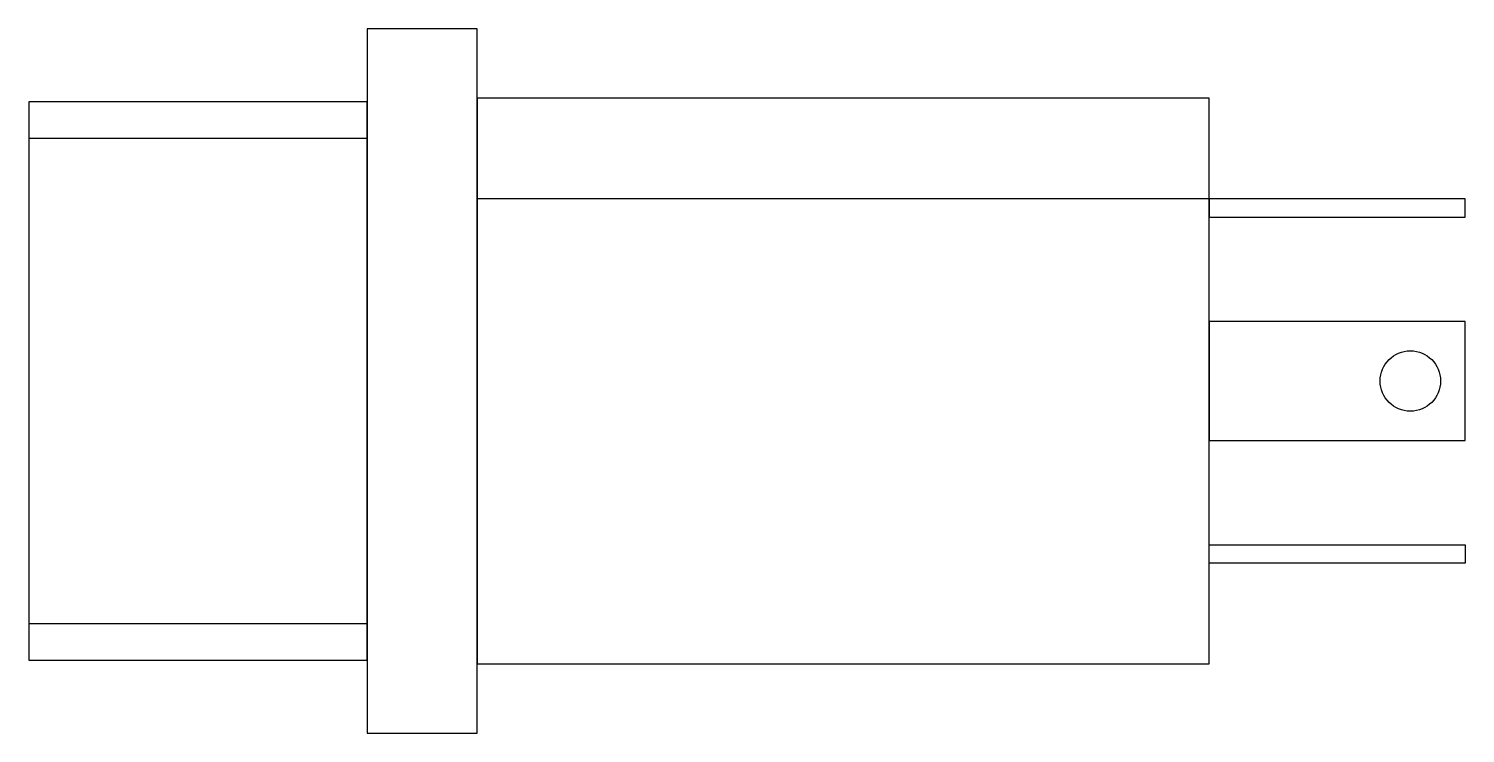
# Model space of a CAD drawing. Header units: inches. Extents: x -0.185 to 0.6, y -0.193 to 0.193.
import ezdxf

# ---------------------------------------------------------------- set-up
doc = ezdxf.new("R2010")
doc.units = ezdxf.units.IN
doc.header["$MEASUREMENT"] = 0
doc.linetypes.add('ACAD_ISO02W100', pattern=[15, 12, -3])
doc.layers.get('0').update_dxf_attribs({"lineweight": 25, "true_color": 0xffffff})

msp = doc.modelspace()

# ---------------------------------------------------------------- linework, layer by layer
for p, q in [((0.06, 0.1925), (0, 0.1925)), ((0, 0.1925), (0, -0.1925)), ((0.06, -0.1925), (0.06, 0.1925)), ((0, 0.1525), (-0.185, 0.1525)), ((-0.185, 0.1525), (-0.185, -0.1525)), ((0, -0.1525), (0, 0.1525)), ((0.46, 0.1545), (0.06, 0.1545)), ((0.06, 0.1545), (0.06, -0.1545)), ((0.46, -0.1545), (0.46, 0.1545)), ((0.46, 0.0995), (0.06, 0.0995)), ((0.6, 0.0995), (0.46, 0.0995)), ((0.46, 0.0995), (0.46, 0.0895)), ((0.6, 0.0895), (0.6, 0.0995)), ((0.46, 0.0895), (0.6, 0.0895)), ((0.6, 0.0325), (0.46, 0.0325)), ((0.46, 0.0325), (0.46, -0.0325)), ((0.6, -0.0325), (0.6, 0.0325)), ((0.46, -0.0325), (0.6, -0.0325)), ((0.46, -0.0895), (0.6, -0.0895)), ((0.6, -0.0895), (0.6, -0.0995)), ((0.6, -0.0995), (0.46, -0.0995)), ((-0.185, -0.1525), (0, -0.1525)), ((0.06, -0.1545), (0.46, -0.1545)), ((0, -0.1925), (0.06, -0.1925))]:
    msp.add_line(p, q)
at = {"linetype": 'ACAD_ISO02W100'}
for p, q in [((0, 0.1325), (-0.185, 0.1325)), ((-0.185, -0.1325), (0, -0.1325))]:
    msp.add_line(p, q, dxfattribs=at)
msp.add_circle((0.57, 0), 0.0165)

doc.saveas('drawing.dxf')
